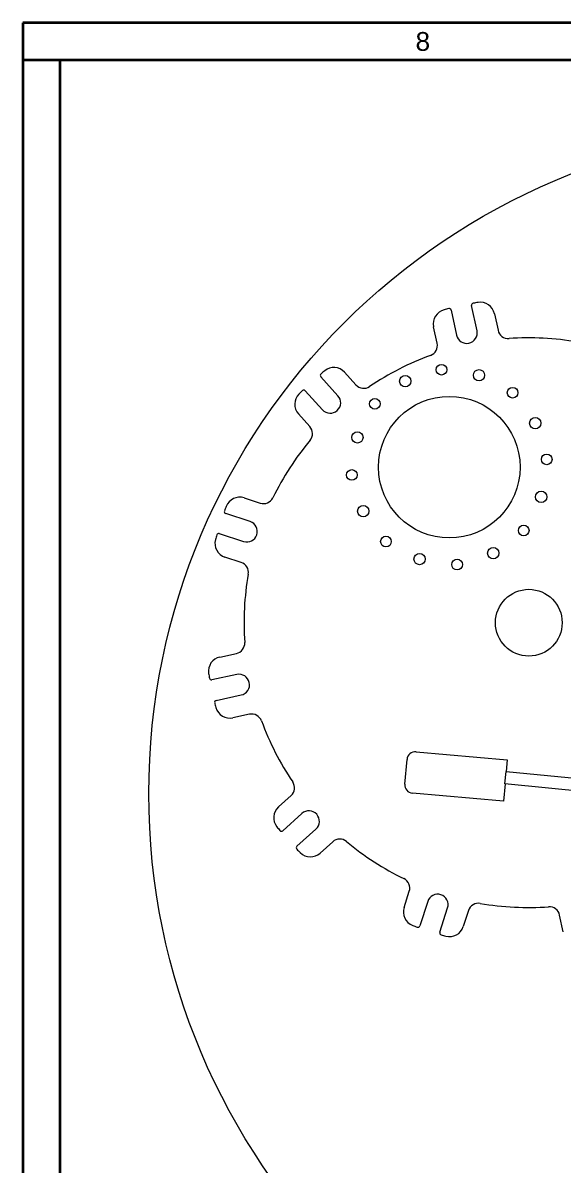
# Model space of a CAD drawing. Header units: inches. Extents: x 15 to 402, y 6 to 261.
# Drawn here: x 15 to 47.5, y 189.3 to 258 of the extents above; entities that cross this region are included whole.
import ezdxf

# ---------------------------------------------------------------- set-up
doc = ezdxf.new("R2010")
doc.units = ezdxf.units.IN
doc.header["$LTSCALE"] = 12
doc.header["$MEASUREMENT"] = 0
doc.layers.get('0').update_dxf_attribs({"lineweight": 25})
for name, color, linetype, lineweight in [('Border', 7, 'Continuous', 35), ('Symbol (ANSI)', 7, 'Continuous', 25), ('Visible', 7, 'Continuous', 18)]:
    doc.layers.add(name, color=color, linetype=linetype, lineweight=lineweight)
doc.styles.add('MEMCOR Medium', font='arial.ttf')
doc.styles.add('Standard A-B-C', font='arial.ttf')
doc.dimstyles.new('Default (ANSI)$7', dxfattribs={"dimscale": 12, "dimtxt": 0.15, "dimasz": 0.098425, "dimexe": 0.125, "dimexo": 0.0625, "dimgap": 0.031496, "dimtad": 0, "dimtih": 1, "dimtoh": 1, "dimdec": 4, "dimrnd": 1e-08, "dimzin": 3, "dimdsep": 46, "dimlunit": 5, "dimtxsty": 'MEMCOR Medium', "dimcen": 0.09, "dimdle": 0.393701, "dimclrd": 256, "dimclre": 256, "dimclrt": 256, "dimadec": 0, "dimazin": 1, "dimtfac": 0.8, "dimtofl": 0, "dimtmove": 0, "dimatfit": 3, "dimfxl": 1, "dimfrac": 1, "dimtolj": 1, "dimtzin": 4, "dimlwd": -1, "dimlwe": -1, "dimarcsym": 0})

# ---------------------------------------------------------------- blocks, each defined once
blk = doc.blocks.new('Borders 22x34_D')
at = {"layer": 'Border'}
for p, q in [((33.5, 21.5), (1.25, 21.5)), ((1.25, 21.5), (1.25, 0.5)), ((33.3125, 21.3125), (1.25, 21.3125)), ((1.4375, 0.5), (1.4375, 21.3125))]:
    blk.add_line(p, q, dxfattribs=at)
at = {"layer": 'Border', "insert": (3.2539, 21.4062), "char_height": 0.094, "attachment_point": 5, "style": 'Standard A-B-C'}
blk.add_mtext('\\fArial|b0|i0;\\H0.0940;8', dxfattribs=at)

msp = doc.modelspace()

# ---------------------------------------------------------------- linework, layer by layer
at = {"layer": 'Visible'}
for p, q in [((40.74983, 240.739256), (41.072375, 239.232927)), ((42.304446, 239.496747), (41.981901, 241.003075)), ((43.354036, 240.517258), (43.567618, 239.519803)), ((39.910518, 238.73672), (39.696936, 239.734175)), ((34.344356, 236.996766), (35.028051, 236.239735)), ((33.94564, 235.588182), (32.913143, 236.731428)), ((31.978048, 235.886918), (33.010545, 234.743672)), ((32.252451, 233.733015), (31.568756, 234.490046)), ((28.30199, 229.44309), (29.272603, 229.129329)), ((28.660984, 228.023862), (27.195193, 228.497694)), ((26.807631, 227.29878), (28.273423, 226.824948)), ((28.122223, 225.570646), (27.15161, 225.884406)), ((26.845986, 219.880231), (27.843441, 220.093813)), ((27.866498, 218.830642), (26.360169, 218.508096)), ((26.623988, 217.276025), (28.130317, 217.59857)), ((28.626524, 216.436713), (27.629069, 216.223131)), ((37.966454, 212.235573), (38.09614, 213.729956)), ((37.966454, 212.235573), (38.09614, 213.729956)), ((38.637497, 214.184855), (44.116902, 213.709339)), ((38.637497, 214.184855), (44.116902, 213.709339)), ((44.116902, 213.709339), (44.055179, 212.998101)), ((44.116902, 213.709339), (44.055179, 212.998101)), ((43.98076, 212.2518), (44.052084, 212.9984)), ((44.052084, 212.9984), (60.05606, 211.44781)), ((43.990333, 212.250874), (43.900758, 211.2187)), ((43.990333, 212.250874), (43.900758, 211.2187)), ((60.248495, 210.678291), (43.98076, 212.2518)), ((30.366479, 210.870551), (31.123509, 211.554246)), ((43.900758, 211.2187), (38.421353, 211.694216)), ((43.900758, 211.2187), (38.421353, 211.694216)), ((31.775063, 210.471836), (30.631816, 209.439339)), ((31.476326, 208.504244), (32.619572, 209.53674)), ((33.630229, 208.778646), (32.873198, 208.094951)), ((37.920155, 204.828185), (38.233915, 205.798798)), ((39.339382, 205.18718), (38.86555, 203.721388)), ((40.064465, 203.333827), (40.538297, 204.799618)), ((41.792598, 204.648418), (41.478838, 203.677805)), ((47.483013, 203.372181), (47.269431, 204.369637))]:
    msp.add_line(p, q, dxfattribs=at)
for centre, radius in [((62.577592, 211.669555), 40), ((40.167863, 237.149332), 0.321), ((42.423712, 236.818723), 0.3405), ((37.993442, 236.463317), 0.3405), ((40.637579, 231.293119), 4.255), ((44.446363, 235.766263), 0.321), ((36.164434, 235.101903), 0.321), ((45.807777, 233.937255), 0.3405), ((35.112018, 233.079386), 0.3405), ((46.493792, 231.762834), 0.321), ((34.781365, 230.823403), 0.321), ((46.163094, 229.50694), 0.3405), ((35.46738, 228.648982), 0.3405), ((45.110724, 227.484334), 0.321), ((36.828794, 226.819974), 0.321), ((38.8514, 225.767603), 0.3405), ((43.281715, 226.12292), 0.3405), ((41.107294, 225.436905), 0.321), ((45.418524, 221.94472), 2.005)]:
    msp.add_circle(centre, radius, dxfattribs=at)
for centre, radius, start, end in [((42.099241, 241.028201), 0.12, 99.86702269, 192.08605105), ((45.418524, 221.94472), 19.49, 99.00746037, 99.86702269), ((42.50332, 240.335097), 0.87, 12.08605105, 99.00746037), ((40.547652, 239.916336), 0.87, 105.16464172, 192.08605105), ((45.418524, 221.94472), 19.49, 104.3050794, 105.16464172), ((40.63249, 240.71413), 0.12, 12.08605105, 104.3050794), ((41.688411, 239.364837), 0.63, 192.08605105, 12.08605105), ((44.183653, 239.651713), 0.63, 192.08605105, 273.98930128), ((45.418524, 221.94472), 17.12, 80.18280082, 93.98930128), ((39.294482, 238.60481), 0.63, 290.18280082, 12.08605105), ((45.418524, 221.94472), 17.12, 110.18280082, 123.98930128), ((33.0022, 236.811858), 0.12, 129.86702269, 222.08605105), ((45.418524, 221.94472), 19.49, 129.00746037, 129.86702269), ((33.698695, 236.413652), 0.87, 42.08605105, 129.00746037), ((35.495598, 236.66199), 0.63, 222.08605105, 303.98930128), ((32.214417, 235.07316), 0.87, 135.16464172, 222.08605105), ((45.418524, 221.94472), 19.49, 134.3050794, 135.16464172), ((31.888991, 235.806489), 0.12, 42.08605105, 134.3050794), ((33.478093, 235.165927), 0.63, 222.08605105, 42.08605105), ((31.784903, 233.31076), 0.63, 320.18280082, 42.08605105), ((45.418524, 221.94472), 17.12, 140.18280082, 153.98930128), ((28.034388, 228.615268), 0.87, 72.08605105, 159.00746037), ((29.466383, 229.728787), 0.63, 252.08605105, 333.98930128), ((27.232103, 228.611877), 0.12, 159.86702269, 252.08605105), ((45.418524, 221.94472), 19.49, 159.00746037, 159.86702269), ((28.467204, 227.424405), 0.63, 252.08605105, 72.08605105), ((26.770721, 227.184597), 0.12, 72.08605105, 164.3050794), ((27.419212, 226.712228), 0.87, 165.16464172, 252.08605105), ((45.418524, 221.94472), 19.49, 164.3050794, 165.16464172), ((27.928442, 224.971189), 0.63, 350.18280082, 72.08605105), ((45.418524, 221.94472), 17.12, 170.18280082, 183.98930128), ((27.711532, 220.709849), 0.63, 282.08605105, 3.98930128), ((27.028147, 219.029515), 0.87, 102.08605105, 189.00746037), ((45.418524, 221.94472), 19.49, 189.00746037, 189.86702269), ((26.335043, 218.625436), 0.12, 189.86702269, 282.08605105), ((27.998407, 218.214606), 0.63, 282.08605105, 102.08605105), ((26.649114, 217.158685), 0.12, 102.08605105, 194.3050794), ((45.418524, 221.94472), 19.49, 194.3050794, 195.16464172), ((27.446908, 217.073847), 0.87, 195.16464172, 282.08605105), ((28.758434, 215.820678), 0.63, 20.18280082, 102.08605105), ((45.418524, 221.94472), 17.12, 200.18280082, 213.98930128), ((38.594268, 213.686727), 0.5, 85.04015492, 175.04015492), ((38.594268, 213.686727), 0.5, 85.04015492, 175.04015492), ((30.701254, 212.021794), 0.63, 312.08605105, 33.98930128), ((38.464582, 212.192344), 0.5, 175.04015492, 265.04015492), ((38.464582, 212.192344), 0.5, 175.04015492, 265.04015492), ((30.949593, 210.22489), 0.87, 132.08605105, 219.00746037), ((32.197317, 210.004288), 0.63, 312.08605105, 132.08605105), ((45.418524, 221.94472), 19.49, 219.00746037, 219.86702269), ((30.551387, 209.528395), 0.12, 219.86702269, 312.08605105), ((34.052484, 208.311099), 0.63, 50.18280082, 132.08605105), ((45.418524, 221.94472), 17.12, 230.18280082, 243.98930128), ((31.556756, 208.415187), 0.12, 132.08605105, 224.3050794), ((45.418524, 221.94472), 19.49, 224.3050794, 225.16464172), ((32.290084, 208.740612), 0.87, 225.16464172, 312.08605105), ((37.634458, 205.992579), 0.63, 342.08605105, 63.98930128), ((39.938839, 204.993399), 0.63, 342.08605105, 162.08605019), ((38.747977, 204.560584), 0.87, 162.08605105, 249.00746037), ((42.392055, 204.454637), 0.63, 80.18280082, 162.08605105), ((45.418524, 221.94472), 17.12, 260.18280082, 273.98930128), ((46.653395, 204.237727), 0.63, 12.08605105, 93.98930128), ((45.418524, 221.94472), 19.49, 249.00746037, 249.86702269), ((38.751368, 203.758299), 0.12, 249.86702269, 342.08605105), ((40.178647, 203.296916), 0.12, 162.08605105, 254.3050794), ((40.651016, 203.945407), 0.87, 255.16464172, 342.08605105), ((45.418524, 221.94472), 19.49, 254.3050794, 255.16464172)]:
    msp.add_arc(centre, radius, start, end, dxfattribs=at)

# ---------------------------------------------------------------- block references
at = {"xscale": 12, "yscale": 12, "zscale": 12}
msp.add_blockref('Borders 22x34_D', (0, 0), dxfattribs=at)

# ---------------------------------------------------------------- leaders
at = {"layer": 'Symbol (ANSI)', "annotation_type": 0, "has_hookline": 1, "hookline_direction": 1, "text_width": 33.895499}
msp.add_leader([(69.981751, 205.573127), (55.056734, 169.728143), (53.875632, 169.728143)], dimstyle='Default (ANSI)$7', override={"dimtad": 0}, dxfattribs=at)

doc.saveas('drawing.dxf')
